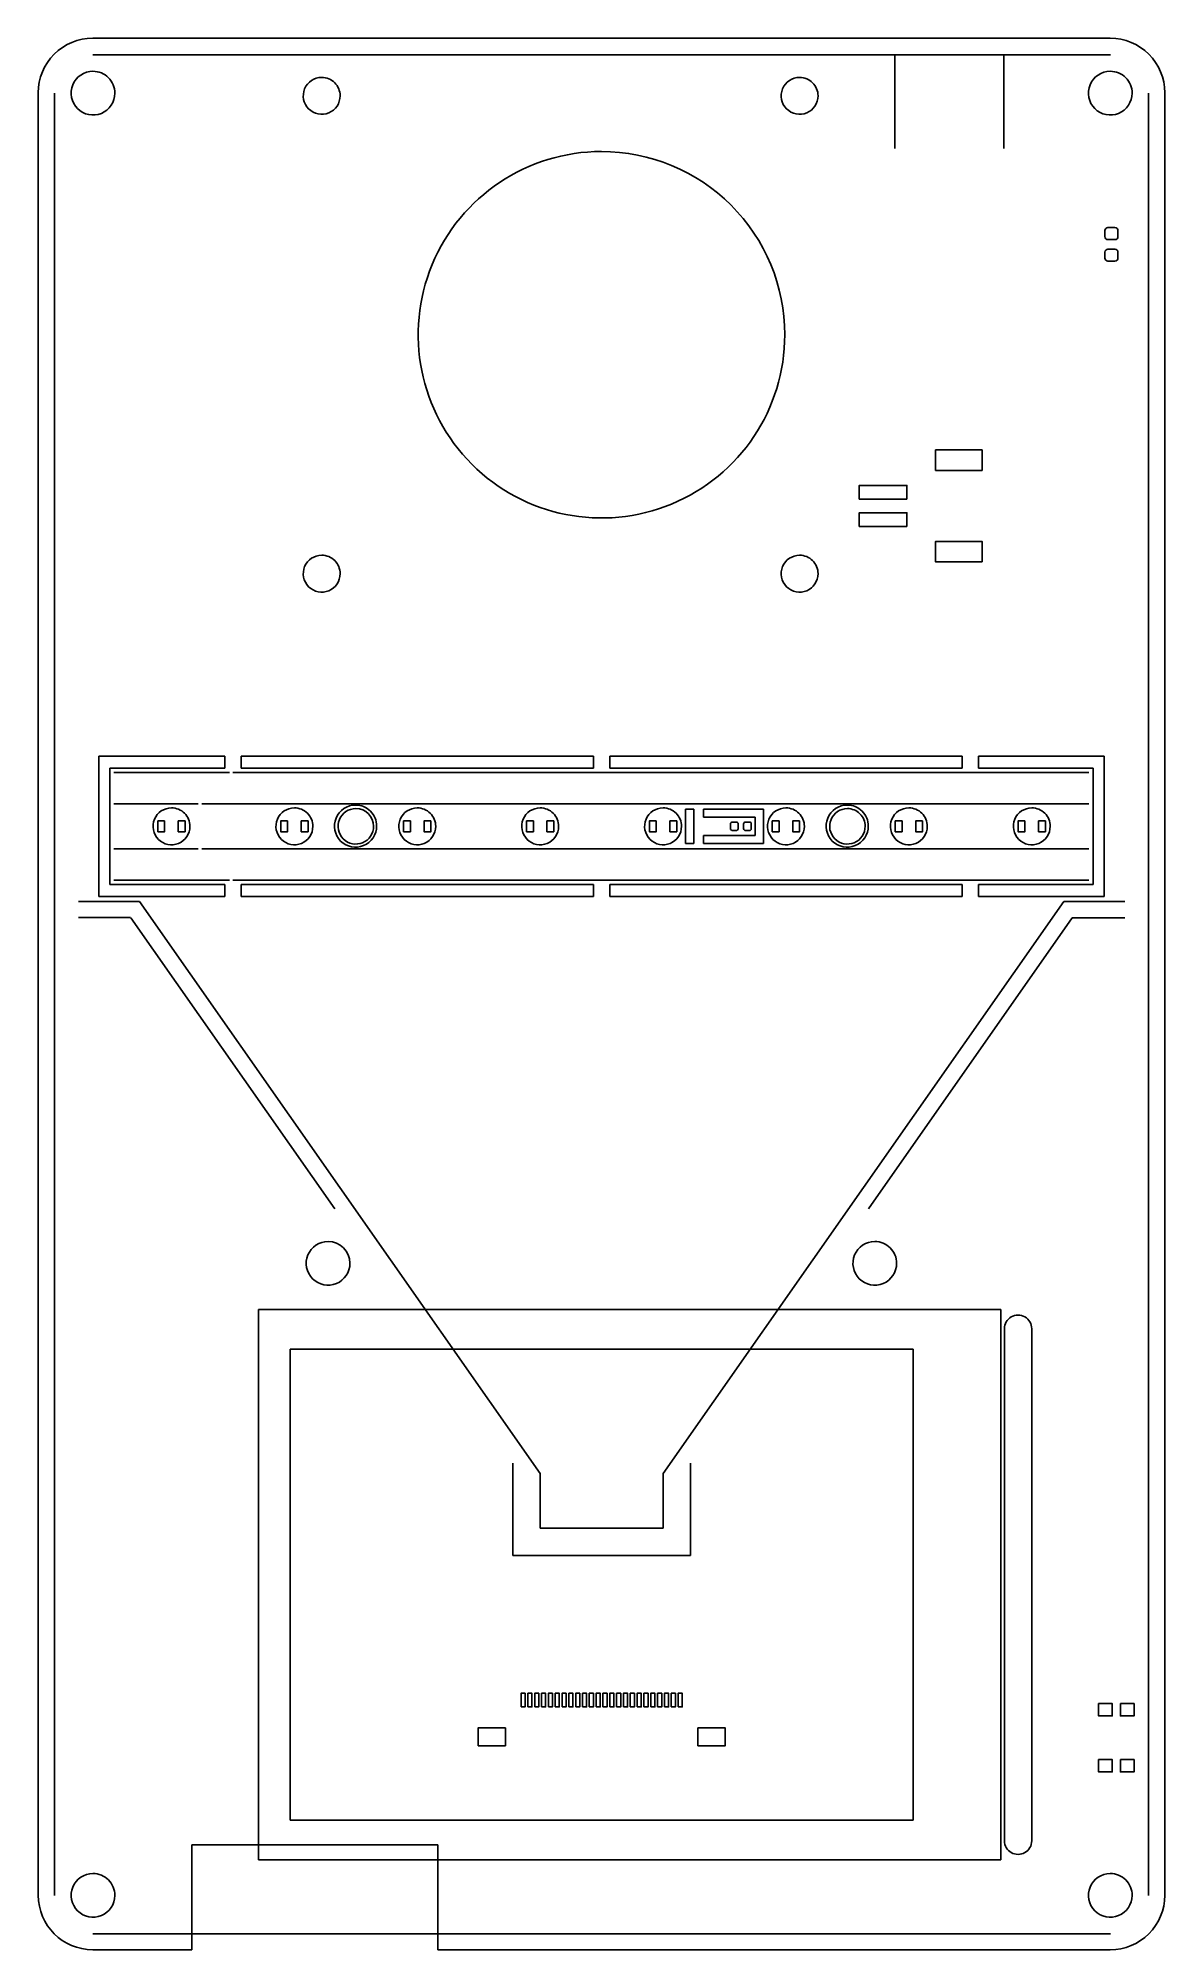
# Model space of a CAD drawing. Extents: x 59 to 141, y -170 to -30.
import ezdxf

# ---------------------------------------------------------------- set-up
doc = ezdxf.new("R2010")
doc.units = 0
doc.layers.add('Layer_3', color=7, linetype='CONTINUOUS')

msp = doc.modelspace()

# ---------------------------------------------------------------- linework, layer by layer
at = {"layer": 'Layer_3', "color": 7}
for points in [[(137.2543, -29.975752), (62.728526, -29.975752)], [(58.741462, -33.962816), (58.741285, -165.994158)], [(141.241544, -33.962639), (141.241544, -165.994158)], [(72.412052, -82.547539), (63.173368, -82.547539)], [(63.173368, -82.547539), (63.173368, -92.847373)], [(72.412052, -82.547539), (72.412052, -83.447363)], [(73.612053, -82.547539), (73.612053, -83.447363)], [(73.612053, -82.547539), (99.412078, -82.547539)], [(99.412078, -82.547539), (99.412078, -83.447363)], [(100.612075, -82.547539), (100.612075, -83.447363)], [(100.612075, -82.547539), (126.412099, -82.547539)], [(126.412099, -82.547539), (126.412099, -83.447363)], [(127.612101, -82.547539), (127.612101, -83.447363)], [(127.612101, -82.547539), (136.798409, -82.547539)], [(136.798409, -82.547539), (136.798409, -92.847373)], [(72.412052, -83.44754), (63.973369, -83.447363)], [(63.973369, -83.447363), (63.973369, -91.947372)], [(73.612053, -83.447363), (99.412078, -83.447363)], [(100.612075, -83.447363), (126.412099, -83.447363)], [(127.612101, -83.447363), (135.998409, -83.447363)], [(135.998409, -91.947372), (135.998409, -83.447363)], [(70.71236, -86.046362), (135.68491, -86.046362)], [(106.1501, -86.433525), (106.1501, -88.961209)], [(106.1501, -86.433525), (106.750101, -86.433525)], [(106.750101, -86.433525), (106.750101, -88.961209)], [(107.450101, -86.433525), (111.850106, -86.433525)], [(107.450101, -86.433525), (107.450101, -87.033526)], [(111.850106, -86.433525), (111.850106, -88.961209)], [(107.450101, -87.033526), (111.250105, -87.033526)], [(111.250105, -87.033526), (111.250105, -88.361209)], [(106.1501, -88.961209), (106.750101, -88.961209)], [(107.450101, -88.361209), (111.250105, -88.361209)], [(107.450101, -88.361209), (107.450101, -88.961209)], [(107.450101, -88.961209), (111.850106, -88.961209)], [(63.973369, -91.947372), (72.412052, -91.947372)], [(72.412052, -91.947372), (72.412052, -92.847373)], [(73.612053, -91.947372), (73.612053, -92.847373)], [(73.612053, -91.947372), (99.412078, -91.947372)], [(99.412078, -91.947372), (99.412078, -92.847373)], [(100.612075, -91.947372), (100.612075, -92.847373)], [(100.612075, -91.947372), (126.412099, -91.947372)], [(126.412099, -91.947372), (126.412099, -92.847373)], [(127.612101, -91.947372), (127.612101, -92.847373)], [(127.612101, -91.947372), (135.998409, -91.947372)], [(63.173368, -92.847373), (72.412052, -92.847373)], [(73.612053, -92.847373), (99.412078, -92.847373)], [(100.612075, -92.847373), (126.412099, -92.847373)], [(127.612101, -92.847373), (136.798409, -92.847373)], [(70.000066, -162.299364), (88.000083, -162.299364)], [(70.000066, -169.981222), (70.000066, -162.299364)], [(88.000083, -162.299364), (88.000083, -169.981222)], [(70.000066, -169.981222), (62.728526, -169.981042)], [(88.000083, -169.981222), (137.2543, -169.981222)]]:
    msp.add_lwpolyline(points, dxfattribs=at)
at = {"layer": 'Layer_3', "color": 4}
for points in [[(137.256071, -31.188112), (62.744474, -31.188112)], [(121.484366, -38.05573), (121.484366, -31.175355)], [(129.458773, -38.055624), (129.458843, -31.175355)], [(59.94373, -33.988502), (59.94373, -166.010454)], [(140.056813, -33.988502), (140.056813, -166.010454)], [(61.693733, -93.198199), (66.155856, -93.198199), (95.499485, -135.105165)], [(104.50085, -135.105165), (133.844687, -93.198199)], [(133.844687, -93.198199), (138.306462, -93.198199)], [(65.501655, -94.368207), (61.690898, -94.368395)], [(80.458326, -115.716846), (65.531066, -94.398518)], [(134.469478, -94.398518), (119.542364, -115.716566)], [(138.306812, -94.398518), (134.469478, -94.398518)], [(74.880069, -163.389362), (74.880069, -123.089323)], [(129.240123, -123.089323), (74.880069, -123.089323)], [(129.240123, -123.089323), (129.240123, -163.389362)], [(129.500123, -124.499325), (129.500123, -161.999361)], [(131.500125, -124.499325), (131.500125, -161.999361)], [(77.180072, -160.499359), (77.180072, -125.999326)], [(122.820117, -125.999326), (77.180072, -125.999326)], [(122.820117, -125.999326), (122.820117, -160.499359)], [(93.499166, -141.106411), (93.499166, -134.341104)], [(106.501381, -134.341104), (106.501381, -141.106411)], [(95.499343, -135.105165), (95.499343, -139.106229)], [(104.50085, -139.105879), (104.50085, -135.105165)], [(95.499343, -139.105879), (96.499786, -139.105879)], [(103.500759, -139.105879), (96.499431, -139.105879)], [(103.500759, -139.105879), (104.5012, -139.105879)], [(96.499786, -141.106411), (93.499166, -141.106411)], [(106.501381, -141.106411), (103.500759, -141.106411), (96.499431, -141.106411)], [(122.820117, -160.479359), (77.180072, -160.479359)], [(129.240123, -163.389362), (74.880069, -163.389362)], [(137.256071, -168.810847), (62.744474, -168.810847)]]:
    msp.add_lwpolyline(points, dxfattribs=at)
at = {"layer": 'Layer_3', "color": 7}
for points in [[(62.750059, -32.399241)], [(137.25013, -32.399241)], [(82.000077, -86.397365)], [(118.000111, -86.397365)], [(79.967747, -118.102675)], [(120.003697, -118.102675)], [(62.750059, -164.399367)], [(137.25013, -164.399367)]]:
    msp.add_lwpolyline(points, close=True, dxfattribs=at)
at = {"layer": 'Layer_3', "color": 5}
for points in [[(79.500074, -32.841334)], [(114.500107, -32.841334)], [(99.989143, -38.270477)], [(79.500074, -67.841363)], [(114.500107, -67.841363)]]:
    msp.add_lwpolyline(points, close=True, dxfattribs=at)
at = {"layer": 'Layer_3', "color": 1}
for points in [[(137.081881, -44.722248), (136.998171, -44.705597), (136.927201, -44.658178), (136.879781, -44.58721), (136.863131, -44.503498), (136.863131, -44.065998), (136.879781, -43.982286), (136.927201, -43.911318), (136.998171, -43.863899), (137.081881, -43.847248), (137.594382, -43.847248), (137.678092, -43.863899), (137.749062, -43.911318), (137.796482, -43.982286), (137.813132, -44.065998), (137.813132, -44.503498), (137.796482, -44.58721), (137.749062, -44.658178), (137.678092, -44.705597), (137.594382, -44.722248)], [(137.081881, -46.29725), (136.998171, -46.280599), (136.927201, -46.23318), (136.879781, -46.162212), (136.863131, -46.0785), (136.863131, -45.640999), (136.879781, -45.557287), (136.927201, -45.486319), (136.998171, -45.4389), (137.081881, -45.422249), (137.594382, -45.422249), (137.678092, -45.4389), (137.749062, -45.486319), (137.796482, -45.557287), (137.813132, -45.640999), (137.813132, -46.0785), (137.796482, -46.162212), (137.749062, -46.23318), (137.678092, -46.280599), (137.594382, -46.29725)], [(127.862123, -61.633263), (124.46212, -61.633263), (124.46212, -60.133262), (127.862123, -60.133262)], [(122.362118, -63.733265), (118.862115, -63.733265), (118.862115, -62.733264), (122.362118, -62.733264)], [(122.362118, -65.733267), (118.862115, -65.733267), (118.862115, -64.733266), (122.362118, -64.733266)], [(127.862123, -68.333269), (124.46212, -68.333269), (124.46212, -66.833268), (127.862123, -66.833268)], [(68.000065, -87.297362), (68.000065, -88.097362), (67.500065, -88.097362), (67.500065, -87.297362)], [(69.500067, -87.297362), (69.500067, -88.097362), (69.000066, -88.097362), (69.000066, -87.297362)], [(77.000074, -87.297362), (77.000074, -88.097362), (76.500073, -88.097362), (76.500073, -87.297362)], [(78.500075, -87.297362), (78.500075, -88.097362), (78.000075, -88.097362), (78.000075, -87.297362)], [(86.000083, -87.297362), (86.000083, -88.097362), (85.500082, -88.097362), (85.500082, -87.297362)], [(87.500084, -87.297362), (87.500084, -88.097362), (87.000083, -88.097362), (87.000083, -87.297362)], [(95.000091, -87.297362), (95.000091, -88.097362), (94.500091, -88.097362), (94.500091, -87.297362)], [(96.500093, -87.297362), (96.500093, -88.097362), (96.000092, -88.097362), (96.000092, -87.297362)], [(104.0001, -87.297362), (104.0001, -88.097362), (103.500099, -88.097362), (103.500099, -87.297362)], [(105.500101, -87.297362), (105.500101, -88.097362), (105.000101, -88.097362), (105.000101, -87.297362)], [(110.000105, -87.867362), (109.989445, -87.920938), (109.959105, -87.966357), (109.913685, -87.996705), (109.860105, -88.007362), (109.580105, -88.007362), (109.526525, -87.996705), (109.481115, -87.966357), (109.450765, -87.920938), (109.440105, -87.867362), (109.440105, -87.527362), (109.450765, -87.473786), (109.481115, -87.428367), (109.526525, -87.398019), (109.580105, -87.387362), (109.860105, -87.387362), (109.913685, -87.398019), (109.959105, -87.428367), (109.989445, -87.473786), (110.000105, -87.527362)], [(110.960106, -87.867362), (110.949446, -87.920938), (110.919106, -87.966357), (110.873686, -87.996705), (110.820106, -88.007362), (110.540106, -88.007362), (110.486526, -87.996705), (110.441116, -87.966357), (110.410766, -87.920938), (110.400106, -87.867362), (110.400106, -87.527362), (110.410766, -87.473786), (110.441116, -87.428367), (110.486526, -87.398019), (110.540106, -87.387362), (110.820106, -87.387362), (110.873686, -87.398019), (110.919106, -87.428367), (110.949446, -87.473786), (110.960106, -87.527362)], [(113.000108, -87.297362), (113.000108, -88.097362), (112.500108, -88.097362), (112.500108, -87.297362)], [(114.50011, -87.297362), (114.50011, -88.097362), (114.000109, -88.097362), (114.000109, -87.297362)], [(122.000117, -87.297362), (122.000117, -88.097362), (121.500116, -88.097362), (121.500116, -87.297362)], [(123.500118, -87.297362), (123.500118, -88.097362), (123.000118, -88.097362), (123.000118, -87.297362)], [(131.000125, -87.297362), (131.000125, -88.097362), (130.500125, -88.097362), (130.500125, -87.297362)], [(132.500127, -87.297362), (132.500127, -88.097362), (132.000126, -88.097362), (132.000126, -87.297362)], [(94.100091, -152.188351), (94.100091, -151.18835), (94.400091, -151.18835), (94.400091, -152.188351)], [(94.600091, -152.188351), (94.600091, -151.18835), (94.900092, -151.18835), (94.900092, -152.188351)], [(95.100092, -152.188351), (95.100092, -151.18835), (95.400092, -151.18835), (95.400092, -152.188351)], [(95.600092, -152.188351), (95.600092, -151.18835), (95.900093, -151.18835), (95.900093, -152.188351)], [(96.100093, -152.188351), (96.100093, -151.18835), (96.400093, -151.18835), (96.400093, -152.188351)], [(96.600093, -152.188351), (96.600093, -151.18835), (96.900094, -151.18835), (96.900094, -152.188351)], [(97.100094, -152.188351), (97.100094, -151.18835), (97.400094, -151.18835), (97.400094, -152.188351)], [(97.600094, -152.188351), (97.600094, -151.18835), (97.900094, -151.18835), (97.900094, -152.188351)], [(98.100095, -152.188351), (98.100095, -151.18835), (98.400095, -151.18835), (98.400095, -152.188351)], [(98.600095, -152.188351), (98.600095, -151.18835), (98.900095, -151.18835), (98.900095, -152.188351)], [(99.100096, -152.188351), (99.100096, -151.18835), (99.400096, -151.18835), (99.400096, -152.188351)], [(99.600096, -152.188351), (99.600096, -151.18835), (99.900096, -151.18835), (99.900096, -152.188351)], [(100.100097, -152.188351), (100.100097, -151.18835), (100.400097, -151.18835), (100.400097, -152.188351)], [(100.600097, -152.188351), (100.600097, -151.18835), (100.900097, -151.18835), (100.900097, -152.188351)], [(101.100098, -152.188351), (101.100098, -151.18835), (101.400098, -151.18835), (101.400098, -152.188351)], [(101.600098, -152.188351), (101.600098, -151.18835), (101.900098, -151.18835), (101.900098, -152.188351)], [(102.100098, -152.188351), (102.100098, -151.18835), (102.400099, -151.18835), (102.400099, -152.188351)], [(102.600099, -152.188351), (102.600099, -151.18835), (102.900099, -151.18835), (102.900099, -152.188351)], [(103.100099, -152.188351), (103.100099, -151.18835), (103.4001, -151.18835), (103.4001, -152.188351)], [(103.6001, -152.188351), (103.6001, -151.18835), (103.9001, -151.18835), (103.9001, -152.188351)], [(104.1001, -152.188351), (104.1001, -151.18835), (104.400101, -151.18835), (104.400101, -152.188351)], [(104.600101, -152.188351), (104.600101, -151.18835), (104.900101, -151.18835), (104.900101, -152.188351)], [(105.100101, -152.188351), (105.100101, -151.18835), (105.400102, -151.18835), (105.400102, -152.188351)], [(105.600102, -152.188351), (105.600102, -151.18835), (105.900102, -151.18835), (105.900102, -152.188351)], [(136.39811, -151.949349), (137.398111, -151.949349), (137.398111, -152.84935), (136.39811, -152.84935)], [(137.998111, -151.949349), (138.998112, -151.949349), (138.998112, -152.84935), (137.998111, -152.84935)], [(90.950088, -155.038354), (90.950088, -153.738352), (92.95009, -153.738352), (92.95009, -155.038354)], [(107.050103, -155.038354), (107.050103, -153.738352), (109.050105, -153.738352), (109.050105, -155.038354)], [(136.39811, -156.049353), (137.398111, -156.049353), (137.398111, -156.949354), (136.39811, -156.949354)], [(137.998111, -156.049353), (138.998112, -156.049353), (138.998112, -156.949354), (137.998111, -156.949354)]]:
    msp.add_lwpolyline(points, close=True, dxfattribs=at)
for points in [[(64.286871, -83.760359), (72.744362, -83.760359)], [(135.684909, -83.760359), (73.000071, -83.760359)], [(70.45836, -86.046361), (64.286871, -86.046361)], [(64.286871, -89.348364), (70.45836, -89.348364)], [(135.684909, -89.348364), (70.71236, -89.348364)], [(72.744362, -91.634367), (64.286871, -91.634367)], [(73.000071, -91.634367), (135.684909, -91.634367)]]:
    msp.add_lwpolyline(points, dxfattribs=at)
at = {"layer": 'Layer_3', "color": 4}
for points in [[(68.500065, -86.347353)], [(77.500074, -86.347353)], [(81.97919, -86.138511)], [(86.500082, -86.347353)], [(95.500091, -86.347353)], [(104.5001, -86.347353)], [(113.500108, -86.347353)], [(117.986496, -86.138551)], [(122.500117, -86.347353)], [(131.500125, -86.347353)]]:
    msp.add_lwpolyline(points, close=True, dxfattribs=at)
at = {"layer": 'Layer_3', "color": 7}
for points in [[(62.728526, -29.975745), (61.671089, -29.975743), (60.656962, -30.395808), (59.909241, -31.14353)], [(140.07369, -31.143229), (139.325946, -30.395473), (138.311778, -29.97539), (137.2543, -29.975398)], [(59.909241, -31.14353), (59.161521, -31.891251), (58.741458, -32.905379), (58.741462, -33.962816)], [(141.241474, -33.962639), (141.241499, -32.905161), (140.821434, -31.890986), (140.07369, -31.143229)], [(61.271851, -33.386948), (61.024201, -33.984828), (61.16109, -34.673017), (61.618687, -35.130614)], [(62.750059, -32.399241), (62.102919, -32.399241), (61.5195, -32.789069), (61.271851, -33.386948)], [(63.88143, -32.867871), (63.581372, -32.567812), (63.174405, -32.399241), (62.750059, -32.399241)], [(64.35006, -33.999242), (64.35006, -33.574895), (64.181489, -33.167929), (63.88143, -32.867871)], [(135.771922, -33.386948), (135.524272, -33.984828), (135.661161, -34.673017), (136.118758, -35.130614)], [(137.25013, -32.399241), (136.60299, -32.399241), (136.019571, -32.789069), (135.771922, -33.386948)], [(138.381501, -32.867871), (138.081443, -32.567812), (137.674476, -32.399241), (137.25013, -32.399241)], [(138.850131, -33.999242), (138.850131, -33.574895), (138.68156, -33.167929), (138.381501, -32.867871)], [(63.362353, -35.47745), (63.960232, -35.229801), (64.35006, -34.646382), (64.35006, -33.999242)], [(137.862424, -35.47745), (138.460303, -35.229801), (138.850131, -34.646382), (138.850131, -33.999242)], [(61.618687, -35.130614), (62.076284, -35.588211), (62.764473, -35.7251), (63.362353, -35.47745)], [(136.118758, -35.130614), (136.576355, -35.588211), (137.264544, -35.7251), (137.862424, -35.47745)], [(82.000077, -86.397365), (81.474276, -86.397365), (81.000249, -86.7141), (80.799033, -87.199877)], [(83.300078, -87.697365), (83.300078, -86.979395), (82.718048, -86.397365), (82.000077, -86.397365)], [(118.000111, -86.397365), (117.47431, -86.397365), (117.000283, -86.7141), (116.799067, -87.199877)], [(118.919351, -86.778126), (118.675553, -86.534328), (118.344893, -86.397365), (118.000111, -86.397365)], [(119.300112, -87.697365), (119.300112, -87.352584), (119.163148, -87.021923), (118.919351, -86.778126)], [(80.799033, -87.199877), (80.597818, -87.685653), (80.70904, -88.244807), (81.080838, -88.616605)], [(82.497566, -88.898409), (82.983343, -88.697194), (83.300078, -88.223166), (83.300078, -87.697365)], [(116.799067, -87.199877), (116.597852, -87.685653), (116.709075, -88.244807), (117.080872, -88.616605)], [(118.4976, -88.898409), (118.983377, -88.697194), (119.300112, -88.223166), (119.300112, -87.697365)], [(81.080838, -88.616605), (81.452635, -88.988402), (82.011789, -89.099625), (82.497566, -88.898409)], [(117.080872, -88.616605), (117.45267, -88.988402), (118.011823, -89.099625), (118.4976, -88.898409)], [(79.967747, -118.102675), (79.320607, -118.102675), (78.737189, -118.492502), (78.489539, -119.090382)], [(81.567748, -119.702676), (81.567748, -118.81902), (80.851403, -118.102675), (79.967747, -118.102675)], [(120.003697, -118.102675), (119.356557, -118.102675), (118.773139, -118.492502), (118.525489, -119.090382)], [(121.135069, -118.571304), (120.835011, -118.271246), (120.428044, -118.102675), (120.003697, -118.102675)], [(121.603698, -119.702676), (121.603698, -119.278329), (121.435127, -118.871363), (121.135069, -118.571304)], [(78.489539, -119.090382), (78.241889, -119.688261), (78.378779, -120.37645), (78.836376, -120.834047)], [(80.580041, -121.180884), (81.177921, -120.933234), (81.567748, -120.349816), (81.567748, -119.702676)], [(118.525489, -119.090382), (118.277839, -119.688261), (118.414729, -120.37645), (118.872326, -120.834047)], [(120.615991, -121.180884), (121.213871, -120.933234), (121.603698, -120.349816), (121.603698, -119.702676)], [(78.836376, -120.834047), (79.293973, -121.291644), (79.982162, -121.428534), (80.580041, -121.180884)], [(118.872326, -120.834047), (119.329923, -121.291644), (120.018112, -121.428534), (120.615991, -121.180884)], [(62.750059, -164.399367), (62.102919, -164.399367), (61.5195, -164.789195), (61.271851, -165.387074)], [(63.88143, -164.867996), (63.581372, -164.567938), (63.174405, -164.399367), (62.750059, -164.399367)], [(64.35006, -165.999368), (64.35006, -165.575021), (64.181489, -165.168055), (63.88143, -164.867996)], [(137.25013, -164.399367), (136.60299, -164.399367), (136.019571, -164.789195), (135.771922, -165.387074)], [(138.381501, -164.867996), (138.081443, -164.567938), (137.674476, -164.399367), (137.25013, -164.399367)], [(138.850131, -165.999368), (138.850131, -165.575021), (138.68156, -165.168055), (138.381501, -164.867996)], [(58.741232, -165.994158), (58.741283, -168.196248), (60.526435, -169.981373), (62.728526, -169.981392)], [(61.271851, -165.387074), (61.024201, -165.984953), (61.16109, -166.673142), (61.618687, -167.130739)], [(63.362353, -167.477576), (63.960232, -167.229926), (64.35006, -166.646508), (64.35006, -165.999368)], [(135.771922, -165.387074), (135.524272, -165.984953), (135.661161, -166.673142), (136.118758, -167.130739)], [(137.862424, -167.477576), (138.460303, -167.229926), (138.850131, -166.646508), (138.850131, -165.999368)], [(140.073582, -168.813434), (140.821303, -168.065717), (141.241367, -167.051592), (141.241364, -165.994158)], [(61.618687, -167.130739), (62.076284, -167.588336), (62.764473, -167.725226), (63.362353, -167.477576)], [(136.118758, -167.130739), (136.576355, -167.588336), (137.264544, -167.725226), (137.862424, -167.477576)], [(137.2543, -169.981202), (138.311734, -169.98121), (139.325861, -169.561151), (140.073582, -168.813434)]]:
    msp.add_open_spline(points, degree=3, dxfattribs=at)
at = {"layer": 'Layer_3', "color": 5}
for points in [[(79.500074, -32.841334), (78.95405, -32.841334), (78.46179, -33.170251), (78.252836, -33.674712)], [(80.454669, -33.23674), (80.201494, -32.983566), (79.858116, -32.841334), (79.500074, -32.841334)], [(80.850075, -34.191335), (80.850075, -33.833292), (80.707843, -33.489914), (80.454669, -33.23674)], [(114.500107, -32.841334), (113.954083, -32.841334), (113.461824, -33.170251), (113.252869, -33.674712)], [(115.454702, -33.23674), (115.201528, -32.983566), (114.85815, -32.841334), (114.500107, -32.841334)], [(115.850108, -34.191335), (115.850108, -33.833292), (115.707876, -33.489914), (115.454702, -33.23674)], [(78.252836, -33.674712), (78.043881, -34.179173), (78.159382, -34.759832), (78.545479, -35.14593)], [(80.016697, -35.438573), (80.521158, -35.229619), (80.850075, -34.737359), (80.850075, -34.191335)], [(113.252869, -33.674712), (113.043915, -34.179173), (113.159415, -34.759832), (113.545513, -35.14593)], [(115.01673, -35.438573), (115.521191, -35.229619), (115.850108, -34.737359), (115.850108, -34.191335)], [(78.545479, -35.14593), (78.931577, -35.532027), (79.512236, -35.647527), (80.016697, -35.438573)], [(113.545513, -35.14593), (113.93161, -35.532027), (114.51227, -35.647527), (115.01673, -35.438573)], [(99.989143, -38.270477), (94.560565, -38.270477), (89.666519, -41.540574), (87.589092, -46.555926)], [(109.479732, -42.201607), (106.962671, -39.684547), (103.548804, -38.270477), (99.989143, -38.270477)], [(113.410862, -51.692196), (113.410862, -48.132534), (111.996792, -44.718668), (109.479732, -42.201607)], [(87.589092, -46.555926), (85.511665, -51.571279), (86.65997, -57.344199), (90.498555, -61.182784)], [(105.125413, -64.092247), (110.140765, -62.01482), (113.410862, -57.120774), (113.410862, -51.692196)], [(90.498555, -61.182784), (94.33714, -65.021369), (100.11006, -66.169674), (105.125413, -64.092247)], [(79.500074, -67.841363), (78.95405, -67.841363), (78.46179, -68.170281), (78.252836, -68.674741)], [(80.454669, -68.23677), (80.201494, -67.983595), (79.858116, -67.841363), (79.500074, -67.841363)], [(80.850075, -69.191364), (80.850075, -68.833322), (80.707843, -68.489944), (80.454669, -68.23677)], [(114.500107, -67.841363), (113.954083, -67.841363), (113.461824, -68.170281), (113.252869, -68.674741)], [(115.454702, -68.23677), (115.201528, -67.983595), (114.85815, -67.841363), (114.500107, -67.841363)], [(115.850108, -69.191364), (115.850108, -68.833322), (115.707876, -68.489944), (115.454702, -68.23677)], [(78.252836, -68.674741), (78.043881, -69.179202), (78.159382, -69.759861), (78.545479, -70.145959)], [(80.016697, -70.438602), (80.521158, -70.229648), (80.850075, -69.737389), (80.850075, -69.191364)], [(113.252869, -68.674741), (113.043915, -69.179202), (113.159415, -69.759861), (113.545513, -70.145959)], [(115.01673, -70.438602), (115.521191, -70.229648), (115.850108, -69.737389), (115.850108, -69.191364)], [(78.545479, -70.145959), (78.931577, -70.532056), (79.512236, -70.647557), (80.016697, -70.438602)], [(113.545513, -70.145959), (113.93161, -70.532056), (114.51227, -70.647557), (115.01673, -70.438602)]]:
    msp.add_open_spline(points, degree=3, dxfattribs=at)
at = {"layer": 'Layer_3', "color": 4}
for points in [[(68.500065, -86.347353), (67.954041, -86.347353), (67.461781, -86.67627), (67.252827, -87.180731)], [(69.45466, -86.742759), (69.201486, -86.489584), (68.858108, -86.347353), (68.500065, -86.347353)], [(69.850067, -87.697354), (69.850067, -87.339311), (69.707835, -86.995933), (69.45466, -86.742759)], [(77.500074, -86.347353), (76.954049, -86.347353), (76.46179, -86.67627), (76.252835, -87.180731)], [(78.454669, -86.742759), (78.201495, -86.489584), (77.858116, -86.347353), (77.500074, -86.347353)], [(78.850075, -87.697354), (78.850075, -87.339311), (78.707843, -86.995933), (78.454669, -86.742759)], [(81.97919, -86.138511), (81.355162, -86.138511), (80.79258, -86.514417), (80.553775, -87.090943)], [(83.070156, -86.590404), (82.780814, -86.301062), (82.388382, -86.138511), (81.97919, -86.138511)], [(83.522049, -87.68137), (83.522049, -87.272178), (83.359498, -86.879746), (83.070156, -86.590404)], [(86.500082, -86.347353), (85.954058, -86.347353), (85.461798, -86.67627), (85.252844, -87.180731)], [(87.454677, -86.742759), (87.201503, -86.489584), (86.858125, -86.347353), (86.500082, -86.347353)], [(87.850084, -87.697354), (87.850084, -87.339311), (87.707852, -86.995933), (87.454677, -86.742759)], [(95.500091, -86.347353), (94.954066, -86.347353), (94.461807, -86.67627), (94.252852, -87.180731)], [(96.454686, -86.742759), (96.201512, -86.489584), (95.858134, -86.347353), (95.500091, -86.347353)], [(96.850092, -87.697354), (96.850092, -87.339311), (96.70786, -86.995933), (96.454686, -86.742759)], [(104.5001, -86.347353), (103.954075, -86.347353), (103.461816, -86.67627), (103.252861, -87.180731)], [(105.454695, -86.742759), (105.20152, -86.489584), (104.858142, -86.347353), (104.5001, -86.347353)], [(105.850101, -87.697354), (105.850101, -87.339311), (105.707869, -86.995933), (105.454695, -86.742759)], [(113.500108, -86.347353), (112.954084, -86.347353), (112.461824, -86.67627), (112.25287, -87.180731)], [(114.454703, -86.742759), (114.201529, -86.489584), (113.858151, -86.347353), (113.500108, -86.347353)], [(114.850109, -87.697354), (114.850109, -87.339311), (114.707878, -86.995933), (114.454703, -86.742759)], [(117.986496, -86.138551), (117.362468, -86.138551), (116.799886, -86.514457), (116.561081, -87.090983)], [(119.077462, -86.590444), (118.78812, -86.301102), (118.395688, -86.138551), (117.986496, -86.138551)], [(119.529355, -87.68141), (119.529355, -87.272218), (119.366804, -86.879786), (119.077462, -86.590444)], [(122.500117, -86.347353), (121.954092, -86.347353), (121.461833, -86.67627), (121.252878, -87.180731)], [(123.454712, -86.742759), (123.201537, -86.489584), (122.858159, -86.347353), (122.500117, -86.347353)], [(123.850118, -87.697354), (123.850118, -87.339311), (123.707886, -86.995933), (123.454712, -86.742759)], [(131.500125, -86.347353), (130.954101, -86.347353), (130.461841, -86.67627), (130.252887, -87.180731)], [(132.45472, -86.742759), (132.201546, -86.489584), (131.858168, -86.347353), (131.500125, -86.347353)], [(132.850127, -87.697354), (132.850127, -87.339311), (132.707895, -86.995933), (132.45472, -86.742759)], [(67.252827, -87.180731), (67.043872, -87.685192), (67.159373, -88.265851), (67.54547, -88.651949)], [(69.016688, -88.944592), (69.521149, -88.735638), (69.850067, -88.243378), (69.850067, -87.697354)], [(76.252835, -87.180731), (76.043881, -87.685192), (76.159381, -88.265851), (76.545479, -88.651949)], [(78.016697, -88.944592), (78.521158, -88.735638), (78.850075, -88.243378), (78.850075, -87.697354)], [(80.553775, -87.090943), (80.314969, -87.66747), (80.44697, -88.331081), (80.888224, -88.772335)], [(82.569617, -89.106785), (83.146143, -88.86798), (83.522049, -88.305398), (83.522049, -87.68137)], [(85.252844, -87.180731), (85.043889, -87.685192), (85.15939, -88.265851), (85.545487, -88.651949)], [(87.016706, -88.944592), (87.521166, -88.735638), (87.850084, -88.243378), (87.850084, -87.697354)], [(94.252852, -87.180731), (94.043898, -87.685192), (94.159398, -88.265851), (94.545496, -88.651949)], [(96.016714, -88.944592), (96.521175, -88.735638), (96.850092, -88.243378), (96.850092, -87.697354)], [(103.252861, -87.180731), (103.043906, -87.685192), (103.159407, -88.265851), (103.545504, -88.651949)], [(105.016723, -88.944592), (105.521184, -88.735638), (105.850101, -88.243378), (105.850101, -87.697354)], [(112.25287, -87.180731), (112.043915, -87.685192), (112.159415, -88.265851), (112.545513, -88.651949)], [(114.016731, -88.944592), (114.521192, -88.735638), (114.850109, -88.243378), (114.850109, -87.697354)], [(116.561081, -87.090983), (116.322276, -87.66751), (116.454276, -88.331121), (116.895531, -88.772375)], [(118.576923, -89.106825), (119.15345, -88.86802), (119.529355, -88.305438), (119.529355, -87.68141)], [(121.252878, -87.180731), (121.043924, -87.685192), (121.159424, -88.265851), (121.545522, -88.651949)], [(123.01674, -88.944592), (123.521201, -88.735638), (123.850118, -88.243378), (123.850118, -87.697354)], [(130.252887, -87.180731), (130.043932, -87.685192), (130.159433, -88.265851), (130.54553, -88.651949)], [(132.016748, -88.944592), (132.521209, -88.735638), (132.850127, -88.243378), (132.850127, -87.697354)], [(67.54547, -88.651949), (67.931568, -89.038047), (68.512227, -89.153547), (69.016688, -88.944592)], [(76.545479, -88.651949), (76.931576, -89.038047), (77.512236, -89.153547), (78.016697, -88.944592)], [(80.888224, -88.772335), (81.329479, -89.21359), (81.99309, -89.34559), (82.569617, -89.106785)], [(85.545487, -88.651949), (85.931585, -89.038047), (86.512245, -89.153547), (87.016706, -88.944592)], [(94.545496, -88.651949), (94.931594, -89.038047), (95.512253, -89.153547), (96.016714, -88.944592)], [(103.545504, -88.651949), (103.931602, -89.038047), (104.512262, -89.153547), (105.016723, -88.944592)], [(112.545513, -88.651949), (112.931611, -89.038047), (113.51227, -89.153547), (114.016731, -88.944592)], [(116.895531, -88.772375), (117.336785, -89.21363), (118.000396, -89.34563), (118.576923, -89.106825)], [(121.545522, -88.651949), (121.931619, -89.038047), (122.512279, -89.153547), (123.01674, -88.944592)], [(130.54553, -88.651949), (130.931628, -89.038047), (131.512287, -89.153547), (132.016748, -88.944592)], [(130.000124, -123.633299), (129.690722, -123.811932), (129.500123, -124.142059), (129.500123, -124.499325)], [(131.000125, -123.633299), (130.690723, -123.454666), (130.309525, -123.454666), (130.000124, -123.633299)], [(131.500125, -124.499325), (131.500125, -124.142059), (131.309526, -123.811932), (131.000125, -123.633299)], [(129.500123, -161.999361), (129.500123, -162.356626), (129.690722, -162.686754), (130.000124, -162.865387)], [(131.000125, -162.865387), (131.309526, -162.686754), (131.500125, -162.356626), (131.500125, -161.999361)], [(130.000124, -162.865387), (130.309525, -163.04402), (130.690723, -163.04402), (131.000125, -162.865387)]]:
    msp.add_open_spline(points, degree=3, dxfattribs=at)

doc.saveas('drawing.dxf')
